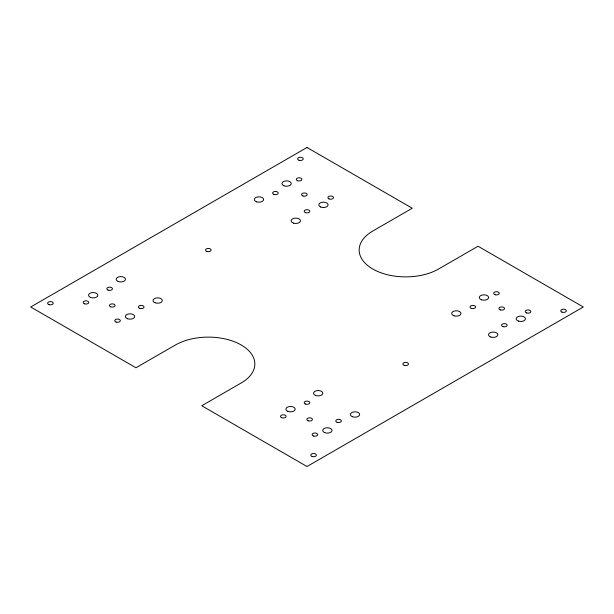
<?xml version="1.0" encoding="UTF-8"?>
<svg xmlns="http://www.w3.org/2000/svg" width="614" height="614" viewBox="0 0 614 614"><rect width="100%" height="100%" fill="white"/><g stroke="black" fill="none" stroke-linecap="round" stroke-linejoin="round"><path stroke-width="0.92" d="M307 147.483L30.7 307L135.955 367.771L175.427 344.984A46.518 26.855 0 0 1 241.218 344.984A46.518 26.855 0 0 1 241.218 382.959L201.745 405.754L307 466.517L583.3 307L478.045 246.229L438.573 269.016A46.518 26.855 0 0 1 372.782 269.016A46.518 26.855 0 0 1 372.782 231.041L412.255 208.246L307 147.483M302.971 195.973A2.794 1.612 0 0 0 307.161 194.577A2.794 1.612 0 0 0 302.971 193.18A2.794 1.612 0 0 0 302.971 195.973M305.603 212.682A2.794 1.612 0 0 0 309.794 211.285A2.794 1.612 0 0 0 305.603 209.896A2.794 1.612 0 0 0 305.603 212.682M329.058 198.921A2.794 1.612 0 0 0 333.463 197.769A2.794 1.612 0 0 0 329.534 196.15A2.794 1.612 0 0 0 329.058 198.921M297.483 180.693A2.794 1.612 0 0 0 301.881 179.541A2.794 1.612 0 0 0 297.951 177.914A2.794 1.612 0 0 0 297.483 180.693M273.798 194.369A2.794 1.612 0 0 0 278.203 193.218A2.794 1.612 0 0 0 274.274 191.591A2.794 1.612 0 0 0 273.798 194.369M283.898 185.743A4.651 2.686 0 0 0 291.236 183.824A4.651 2.686 0 0 0 284.689 181.115A4.651 2.686 0 0 0 283.898 185.743M256.652 201.837A4.651 2.686 0 0 0 263.629 199.512A4.651 2.686 0 0 0 256.652 197.186A4.651 2.686 0 0 0 256.652 201.837M293.492 223.112A4.651 2.686 0 0 0 300.469 220.787A4.651 2.686 0 0 0 293.492 218.454A4.651 2.686 0 0 0 293.492 223.112M320.738 207.018A4.651 2.686 0 0 0 328.076 205.091A4.651 2.686 0 0 0 321.529 202.382A4.651 2.686 0 0 0 320.738 207.018M299.026 160.269A2.794 1.612 0 0 0 303.216 158.873A2.794 1.612 0 0 0 299.026 157.476A2.794 1.612 0 0 0 299.026 160.269M206.926 251.425A2.794 1.612 0 0 0 211.116 250.028A2.794 1.612 0 0 0 206.926 248.632A2.794 1.612 0 0 0 206.926 251.425M404.281 365.368A2.794 1.612 0 0 0 408.471 363.972A2.794 1.612 0 0 0 404.281 362.575A2.794 1.612 0 0 0 404.281 365.368M561.94 312.112A2.794 1.612 0 0 0 566.338 310.953A2.794 1.612 0 0 0 562.409 309.333A2.794 1.612 0 0 0 561.94 312.112M312.181 456.524A2.794 1.612 0 0 0 316.371 455.127A2.794 1.612 0 0 0 312.181 453.731A2.794 1.612 0 0 0 312.181 456.524M49.043 304.598A2.794 1.612 0 0 0 53.226 303.201A2.794 1.612 0 0 0 49.043 301.804A2.794 1.612 0 0 0 49.043 304.598M490.847 337.055A4.651 2.686 0 0 0 497.824 334.73A4.651 2.686 0 0 0 490.847 332.397A4.651 2.686 0 0 0 490.847 337.055M481.637 299.832A4.651 2.686 0 0 0 488.614 297.506A4.651 2.686 0 0 0 481.637 295.18A4.651 2.686 0 0 0 481.637 299.832M454.007 315.78A4.651 2.686 0 0 0 460.984 313.455A4.651 2.686 0 0 0 454.007 311.129A4.651 2.686 0 0 0 454.007 315.78M518.477 321.099A4.651 2.686 0 0 0 525.454 318.773A4.651 2.686 0 0 0 518.477 316.448A4.651 2.686 0 0 0 518.477 321.099M502.958 326.625A2.794 1.612 0 0 0 507.149 325.228A2.794 1.612 0 0 0 502.958 323.839A2.794 1.612 0 0 0 502.958 326.625M526.643 312.956A2.794 1.612 0 0 0 530.834 311.559A2.794 1.612 0 0 0 526.643 310.162A2.794 1.612 0 0 0 526.643 312.956M471.383 308.397A2.794 1.612 0 0 0 475.574 307A2.794 1.612 0 0 0 471.383 305.603A2.794 1.612 0 0 0 471.383 308.397M500.333 309.916A2.794 1.612 0 0 0 504.516 308.52A2.794 1.612 0 0 0 500.333 307.123A2.794 1.612 0 0 0 500.333 309.916M495.068 294.72A2.794 1.612 0 0 0 499.251 293.323A2.794 1.612 0 0 0 495.068 291.934A2.794 1.612 0 0 0 495.068 294.72M308.005 420.736A2.794 1.612 0 0 0 312.411 419.585A2.794 1.612 0 0 0 308.481 417.957A2.794 1.612 0 0 0 308.005 420.736M305.373 404.02A2.794 1.612 0 0 0 309.778 402.868A2.794 1.612 0 0 0 305.849 401.241A2.794 1.612 0 0 0 305.373 404.02M287.843 411.349A4.651 2.686 0 0 0 295.18 409.431A4.651 2.686 0 0 0 288.634 406.721A4.651 2.686 0 0 0 287.843 411.349M337.178 422.34A2.794 1.612 0 0 0 341.369 420.943A2.794 1.612 0 0 0 337.178 419.546A2.794 1.612 0 0 0 337.178 422.34M281.688 417.697A2.794 1.612 0 0 0 286.093 416.545A2.794 1.612 0 0 0 282.164 414.918A2.794 1.612 0 0 0 281.688 417.697M352.313 416.668A4.651 2.686 0 0 0 359.651 414.749A4.651 2.686 0 0 0 353.104 412.04A4.651 2.686 0 0 0 352.313 416.668M315.473 395.401A4.651 2.686 0 0 0 322.81 393.482A4.651 2.686 0 0 0 316.264 390.773A4.651 2.686 0 0 0 315.473 395.401M313.501 436.009A2.794 1.612 0 0 0 317.684 434.62A2.794 1.612 0 0 0 313.501 433.223A2.794 1.612 0 0 0 313.501 436.009M324.683 432.624A4.651 2.686 0 0 0 332.021 430.698A4.651 2.686 0 0 0 325.474 427.989A4.651 2.686 0 0 0 324.683 432.624M139.593 308.312A2.794 1.612 0 0 0 143.998 307.161A2.794 1.612 0 0 0 140.069 305.534A2.794 1.612 0 0 0 139.593 308.312M118.118 281.458A4.651 2.686 0 0 0 125.456 279.539A4.651 2.686 0 0 0 118.909 276.83A4.651 2.686 0 0 0 118.118 281.458M90.488 297.406A4.651 2.686 0 0 0 97.826 295.488A4.651 2.686 0 0 0 91.279 292.778A4.651 2.686 0 0 0 90.488 297.406M116.138 322.066A2.794 1.612 0 0 0 120.329 320.677A2.794 1.612 0 0 0 116.138 319.28A2.794 1.612 0 0 0 116.138 322.066M84.563 303.838A2.794 1.612 0 0 0 88.754 302.441A2.794 1.612 0 0 0 84.563 301.044A2.794 1.612 0 0 0 84.563 303.838M127.328 318.681A4.651 2.686 0 0 0 134.666 316.755A4.651 2.686 0 0 0 128.119 314.046A4.651 2.686 0 0 0 127.328 318.681M154.958 302.725A4.651 2.686 0 0 0 162.296 300.806A4.651 2.686 0 0 0 155.749 298.097A4.651 2.686 0 0 0 154.958 302.725M110.65 306.793A2.794 1.612 0 0 0 115.048 305.642A2.794 1.612 0 0 0 111.119 304.014A2.794 1.612 0 0 0 110.65 306.793M108.018 290.077A2.794 1.612 0 0 0 112.423 288.925A2.794 1.612 0 0 0 108.494 287.298A2.794 1.612 0 0 0 108.018 290.077"/></g></svg>
